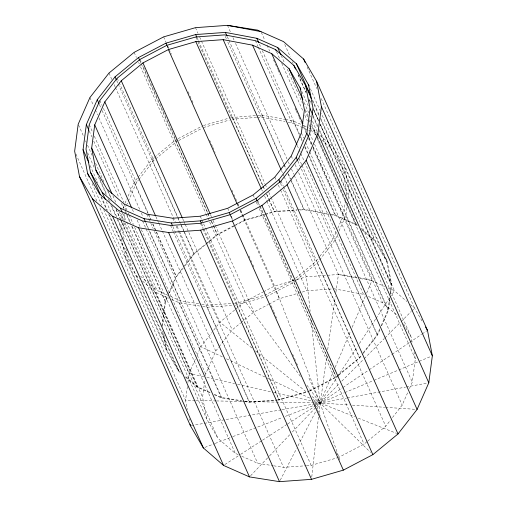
<?xml version="1.0" encoding="UTF-8"?>
<svg xmlns="http://www.w3.org/2000/svg" width="507" height="507" viewBox="0 0 507 507"><rect width="100%" height="100%" fill="white"/><g stroke="black" fill="none" stroke-linecap="round" stroke-linejoin="round"><path stroke-width="0.38" stroke-dasharray="2.54 1.9" d="M311.78 476.979L318.472 417.153M318.909 413.218L327.002 354.412M120.172 231.788L122.536 213.808M123.252 208.333L124.697 203.947M124.088 239.05L122.618 231.35L123.822 222.167M123.923 221.401L124.83 214.518M124.931 213.751L125.229 211.457M125.33 210.69L125.831 206.862M161.917 325.773L165.117 301.424L167.918 295.042M162.322 326.464L165.612 301.443L168.096 295.796M187.406 386.454L185.581 400.327L187.349 409.58M187.907 382.601L189.124 373.355L195.772 358.234M238.195 454.646L235.305 453.366L217.947 438.333L206.793 419.194L202.597 397.254L204.841 380.206M205.449 375.554L205.652 374.008L215.748 351.034L218.65 347.308M337.82 228.239L343.448 215.431L345.565 199.359M346.066 195.531L346.668 190.943L342.25 167.83L330.501 147.676L319.904 123.873M338.999 231.059L345.825 215.519L347.472 203.009M347.884 199.885L349.114 190.499L344.602 166.885L332.598 146.289L319.169 134.659M381.15 325.735L387.982 310.195L389.725 296.906M390.137 293.775L391.265 285.175L386.752 261.561L344.602 166.885M381.613 325.824L388.476 310.214L389.921 299.219M390.536 294.51L391.778 285.086L387.247 261.365L321.343 113.353M409.434 388.596L412.273 382.139L415.328 358.893L414.029 352.08M327.674 349.71L335.298 296.43M335.856 292.514L338.435 274.496L294.066 174.839M317.16 408.604L320.056 402.989L333.942 370.249M335.178 367.341L350.61 330.97M352.15 327.332L365.42 296.05M366.656 293.141L371.904 280.777L312.743 147.898M125.007 203.237L126.87 198.998M128.113 196.171L134.323 182.045L137.67 177.742M126.458 205.443L128.024 201.881M128.334 201.171L136.465 182.666L138.392 180.194M168.235 294.333L176.03 276.594L183.236 267.335M169.338 292.97L176.474 276.721L183.173 268.114M197.039 355.35L200.835 346.706L211.806 332.617M319.828 256.314L332.82 239.621L336.572 231.084M319.651 259.914L334.962 240.242L337.757 233.885M363.24 352.745L377.113 334.918L379.908 328.561M363.145 353.569L377.563 335.051L380.364 328.663M392.5 417.54L402.178 405.112L408.173 391.474M280.219 480.243L296.513 448.638M297.964 445.83L315.709 411.418M316.254 406.969L320.056 402.989L337.111 377.233M337.548 376.574L357.232 346.858M359.419 343.556L375.598 319.125M376.036 318.466L389.591 297.996M390.029 297.33L394.408 290.733L320.132 123.911M138.151 177.127L152.024 159.306L153.817 157.829M138.874 179.579L153.792 160.415L154.99 159.426M183.718 266.714L193.807 253.754L205.227 244.349M185.087 265.662L194.175 253.982L205.544 244.621M213.713 330.165L219.918 322.199L234.887 309.878M219.138 346.687L232.2 329.905L240.629 322.965M234.602 303.262L236.959 303.091L265.871 294.732L292.659 280.675L315.493 261.878L319.347 256.929M296.322 280.219L317.262 262.987L319.176 260.528M338.473 374.895L359.412 357.657L361.326 355.198M338.746 375.205L359.78 357.891L362.663 354.184M367.664 441.109L385.726 426.241L390.567 420.024M250.566 475.762L269.027 456.433M269.566 455.863L290.194 434.258M292.368 431.983L315.715 407.533M287.659 423.941L320.056 402.989L339.627 383.349M341.857 381.106L363.665 359.222M364.222 358.664L384.35 338.467M384.908 337.903L400.562 322.192M401.126 321.634L411.183 311.532M411.747 310.975L414.542 308.167L320.652 97.3M154.42 157.335L175.359 140.097L177.412 139.019M155.592 158.932L176.626 141.618L142.911 65.891M205.829 243.854L217.243 234.456L244.742 220.025L264.527 214.309M206.14 244.133L217.509 234.773L233.93 226.154M235.482 309.384L245.065 301.494L262.905 292.133M241.231 322.471L253.88 312.058L268.311 304.485M266.555 296.557L293.927 282.19L295.72 280.713M309.39 390.872L336.078 376.866L337.877 375.389M309.536 391.252L336.344 377.183L338.144 375.7M336.363 452.377L338.613 457.434L364.051 444.088L367.062 441.61M315.627 404.694L320.056 402.989L342.326 387.931M342.979 387.487L368.526 370.218M369.185 369.774L391.455 354.723M392.107 354.279L409.143 342.764M409.795 342.326L421.583 334.354M422.242 333.91L426.824 330.811M224.842 464.558L240.052 454.728M240.711 454.297L261.872 440.615M262.531 440.19L286.994 424.365M178.096 138.665L202.73 125.736M178.686 140.534L202.04 128.277M234.614 225.799L244.881 220.406L264.578 214.715M263.589 291.772L274.566 286.011L306.412 276.803L326.717 275.339M269.002 304.124L279.313 298.712L306.767 290.771L331.762 288.971M314.625 403.94L320.056 402.989L344.12 392.881M344.849 392.576L373.285 380.63M374.014 380.32L398.077 370.218M398.806 369.907L430.887 356.434M204.86 447.408L214.461 443.707M215.202 443.422L232.187 436.869M232.922 436.59L282.399 417.508M285.352 416.367L314.885 404.979M203.484 125.514L230.007 117.846M230.761 117.624L261.846 115.057L284.769 119.354M203.415 127.561L229.284 120.077M265.288 214.087L274.42 211.444L297.096 209.809M265.338 214.493L274.426 211.863L296.994 210.234M235.444 305.214L265.041 296.994M277.595 399.89L308.706 391.233M277.602 400.308L308.852 391.613M306.431 465.718L311.159 465.375L337.871 457.65M314.517 402.875L320.056 402.989L346.465 398.084M347.244 397.938L405.499 387.12M406.278 386.974L427.249 383.077M191.221 425.639L281.252 409.808M282.025 409.675L313.846 404.079M256.542 117.453L232.326 119.196L197.648 41.308M257.322 117.396L261.225 117.111L285.048 121.585M297.875 209.752L304.13 209.302L328.675 213.91M300.112 210.012L304.004 209.733L329.214 214.461M327.503 275.282L338.435 274.496L357.676 277.538M201.653 304.206L207.883 305.189L233.816 303.319M202.661 306.507L207.3 307.242L232.32 305.442M244.811 401.183L249.45 401.918L276.816 399.947M214.246 394.769L221.363 397.919L249.33 402.349L276.816 400.365M273.666 465.8L283.559 467.365L305.639 465.775M195.075 400.511L185.581 400.327L99.093 206.064M195.867 400.53L215.64 400.917M216.432 400.936L244.114 401.481M244.906 401.5L313.725 402.862M313.896 401.595L320.056 402.989L349.247 404.928M352.403 405.137L384.743 407.286M385.535 407.336L415.512 409.333M358.443 277.659L368.443 279.243L384.56 286.373M170.637 296.456L180.631 300.879L200.88 304.08M171.664 299.39L179.453 302.837L199.568 306.019M214.524 394.376L221.61 397.513L241.719 400.695M241.801 456.243L257.683 463.271L272.905 465.68M285.536 119.5L293.173 120.932L303.186 125.362M288.122 122.162L291.969 122.878L310.772 131.199M331.743 214.486L335.577 215.202L356.421 224.424L357.593 225.438M329.981 214.607L335.33 215.608L356.066 224.785L357.232 225.799M338.435 274.496L357.112 278.001M360.23 278.584L371.904 280.777M334.107 288.8L363.487 294.313L364.907 294.941M203.757 376.669L189.124 373.355L120.641 219.537M206.837 377.366L234.564 383.641M237.644 384.338L273.077 392.355M273.843 392.526L310.816 400.898M312.914 399.617L320.056 402.989L354.621 416.716M358.297 418.174L396.537 433.365M303.902 125.679L308.193 127.58M308.909 127.897L313.915 130.109L316.831 132.638M388.077 287.932L394.408 290.733L406.842 301.5M368.45 296.506L382.62 302.774L398.185 316.254M140.553 276.15L157.062 290.448L167.063 294.871M142.524 281.062L155.37 292.184L168.831 298.135M185.847 376.745L197.521 386.854L210.982 392.811M185.442 377.062L197.172 387.215L210.69 393.198M222.25 356.82L200.835 346.706L145.534 222.497M226.534 358.842L266.511 377.715M267.227 378.051L310.062 398.268M251.865 347.973L219.918 322.199L179.402 231.205M255.547 350.945L307.153 392.576M312.071 396.544L320.056 402.989L370.617 452.447M315.76 134.906L312.223 131.839L311.26 129.678M316.349 135.42L318.117 136.947M321.653 140.014L330.501 147.676M361.111 228.486L375.186 240.673L387.247 261.365M361.903 229.842L374.749 240.964L386.752 261.561M410.397 304.574L414.542 308.167L422.775 322.294M121.477 238.645L124.684 255.408L136.687 276.004L139.609 278.533M124.684 255.408L166.835 350.077L178.838 370.68L180.593 372.195M103.662 209.486L166.347 350.28L178.407 370.966L181.924 374.014M300.372 376.346L245.065 301.494L209.055 220.615M306.931 385.225L320.056 402.989L339.994 460.432M403.566 323.96L411.133 336.946L412.438 343.759M109.373 214.791L127.035 254.457L132.517 263.868M307.153 66.968L316.799 88.63M310.417 88.801L320.056 110.463M312.502 99.879L319.252 115.045M320.538 117.935L375.186 240.673M312.388 100.76L319.454 116.629M320.741 119.513L374.749 240.964M284.763 44.477L290.232 56.752M292.482 61.803L293.122 63.248M298.268 74.802L305.987 92.135M309.2 99.359L311.127 103.688M313.7 109.468L318.846 121.021M313.022 108.187L318.808 121.186M320.094 124.076L391.778 285.086M298.072 74.833L306.101 92.863M309.308 100.075L311.235 104.404M313.808 110.171L318.624 120.989M349.114 190.499L391.265 285.175M312.952 115.216L317.769 126.034M319.378 129.64L346.668 190.943M301.817 91.412L308.567 106.578M313.066 116.692L317.572 126.801M319.499 131.136L411.133 336.946M304.162 102.604L308.668 112.719M309.954 115.602L310.595 117.047M312.521 121.382L317.027 131.49M281.195 55.472L284.731 63.413M287.304 69.193L302.413 103.124M305.309 109.626L307.882 115.4M309.809 119.734L310.449 121.179M311.735 124.063L316.235 134.171M317.521 137.061L356.421 224.424M313.915 130.109L316.165 135.166M316.488 135.889L356.066 224.785M304.72 110.469L307.939 117.687M309.226 120.577L309.866 122.022M311.799 126.357L315.652 135.02M316.938 137.91L415.328 358.893M276.575 51.79L279.788 59.002M281.715 63.324L302.907 110.925M304.834 115.254L307.407 121.021M309.01 124.627L309.973 126.794M309.714 133.322L312.933 140.54M314.536 144.153L388.476 310.214M345.825 215.519L387.982 310.195M303.522 125.128L306.095 130.901M308.991 137.403L311.887 143.899M313.168 146.789L382.62 302.774M308.769 137.536L311.659 144.026M312.946 146.916L343.448 215.431M261.295 32.353L264.831 40.294M267.081 45.351L269.654 51.125M273.514 59.794L275.124 63.407M275.447 64.129L277.697 69.18M278.013 69.903L280.27 74.96M295.055 108.175L296.025 110.342M296.342 111.065L298.591 116.122M298.915 116.844L300.524 120.457M300.847 121.179L301.811 123.34M303.414 126.953L305.987 132.733M308.56 138.506L311.456 145.008M301.348 132.992L303.598 138.05M305.525 142.385L309.384 151.048M309.707 151.77L412.273 382.139M259.394 44.09L261.004 47.696M262.284 50.586L299.574 134.336M300.86 137.226L302.147 140.116M305.043 146.612L307.933 153.108M309.219 155.998L335.577 215.202M293.173 120.932L299.288 134.666M299.612 135.388L302.185 141.168M304.758 146.954L307.977 154.179M308.3 154.901L335.33 215.608M255.363 40.661L257.93 46.435M258.253 47.151L291.969 122.878M297.254 145.547L298.857 149.159M299.181 149.882L300.467 152.765M300.79 153.488L304.327 161.435M304.65 162.158L363.487 294.313M298.8 158.159L301.697 164.655M302.02 165.377L377.563 335.051M334.962 240.242L377.113 334.918M297.818 161.011L332.82 239.621M291.252 155.966L292.856 159.578M295.106 164.629L297.362 169.687M298.648 172.576L402.178 405.112M227.51 25.35L230.723 32.575M232.973 37.626L234.259 40.516M235.546 43.406L286.987 158.951M288.274 161.841L289.243 164.002M291.493 169.059L293.743 174.116M227.301 36.745L228.587 39.628M228.911 40.351L283.876 163.818M284.199 164.541L286.125 168.869M288.382 173.926L290.631 178.977M290.948 179.7L304.13 209.302M261.846 115.057L283.73 164.198M284.053 164.921L285.98 169.262M287.913 173.597L290.162 178.654M291.449 181.544L304.004 209.733M225.266 36.339L226.547 39.223M227.833 42.106L261.225 117.111M281.379 170.365L282.665 173.255M282.988 173.977L283.952 176.144M284.275 176.867L287.165 183.363M281.024 180.999L283.274 186.05M283.597 186.772L359.78 357.891M317.262 262.987L359.412 357.657M280.491 183.268L282.101 186.874M283.381 189.757L315.493 261.878M274.8 177.095L276.41 180.707M278.337 185.036L280.27 189.371M280.586 190.093L385.726 426.241M195.487 27.657L198.06 33.437M199.669 37.049L264.939 183.642M265.256 184.364L266.866 187.977M268.792 192.311L270.725 196.646M271.049 197.369L306.412 276.803L310.145 311.285M197.267 38.164L198.231 40.332M198.554 41.048L262.848 185.454M263.165 186.177L264.774 189.783M266.701 194.118L268.634 198.446M268.951 199.169L274.42 211.444M232.276 117.187L264.774 190.182M266.707 194.517L268.634 198.858M268.957 199.581L274.426 211.863M195.721 36.979L197.324 40.585M261.751 189.669L262.392 191.114M264.648 196.171L266.574 200.499M266.897 201.222L306.767 290.771M257.588 200.29L259.838 205.341M260.161 206.064L336.344 377.183M293.927 282.19L336.078 376.866M257.657 202.059L259.267 205.665M259.59 206.387L292.659 280.675M253.12 194.942L254.406 197.831M256.339 202.16L257.943 205.772M259.229 208.662L364.051 444.088M163.641 36.872L165.89 41.923M167.817 46.257L168.787 48.425M169.104 49.147L171.36 54.198M188.078 91.754L189.681 95.36M190.005 96.083L191.614 99.695M191.938 100.418L193.541 104.03M209.619 140.135L212.509 146.637M212.832 147.36L215.082 152.417M231.807 189.967L233.41 193.579M233.733 194.301L237.27 202.242M237.593 202.965L238.879 205.855M240.806 210.19L274.566 286.011L320.056 402.989L310.905 318.339M167.266 46.023L168.552 48.913M237.479 203.789L238.765 206.679M240.375 210.291L242.169 214.252M242.492 214.974L244.881 220.406M166.803 45.338L168.413 48.945M237.194 204.106L238.157 206.273M240.084 210.608L279.313 298.712M308.966 378.07L320.056 402.989M227.687 208.288L229.297 211.901M231.224 216.236L232.51 219.119M248.912 255.953L252.448 263.894M252.771 264.616L254.375 268.228M271.093 305.778L273.343 310.835M273.666 311.558L275.276 315.17M275.599 315.893L276.562 318.06M292.64 354.165L296.177 362.112M296.494 362.828L298.103 366.441M314.822 403.997L317.071 409.048M317.395 409.77L320.291 416.272M230.875 216.121L232.479 219.727M230.089 214.721L232.339 219.772M210.468 214.569L211.438 216.736M213.041 220.342L214.974 224.677M215.291 225.4L253.88 312.058M140.021 59.401L141.624 63.007M175.359 140.097L209.784 217.427M211.394 221.046L213.327 225.381M213.65 226.103L217.509 234.773M140.097 61.176L141.06 63.343M141.383 64.066L207.604 212.801M207.921 213.517L209.53 217.129M211.457 221.464L217.243 234.456M134.14 52.354L136.389 57.405M138.639 62.462L139.279 63.907M140.566 66.797L205.836 213.396M206.159 214.112L208.732 219.892M200.233 216.229L201.52 219.119M201.843 219.842L311.159 465.375M201.634 223.758L203.56 228.087M203.884 228.809L236.959 303.091M237.01 305.1L279.161 399.776M200.411 223.302L202.661 228.359M202.984 229.082L279.173 400.194M182.685 218.694L183.648 220.862M183.971 221.584L184.935 223.745M185.258 224.468L232.2 329.905M117.187 78.198L118.79 81.804M119.113 82.527L153.792 160.415M152.024 159.306L177.444 216.4M177.767 217.123L180.663 223.625M180.986 224.348L194.175 253.982M116.661 80.467L117.947 83.357M118.264 84.08L179.345 221.261M181.272 225.59L183.521 230.647M183.845 231.369L193.807 253.754M108.992 73.052L111.882 79.555M114.132 84.606L115.095 86.773M115.419 87.496L175.226 221.819M177.152 226.154L179.079 230.482M172.633 218.219L174.237 221.832M176.17 226.16L178.096 230.495M178.42 231.217L283.559 467.365M172.887 226.578L207.883 305.189M207.3 307.242L249.45 401.918M170.574 225.457L173.147 231.23M173.464 231.953L249.33 402.349M155.947 216.711L157.233 219.601M157.557 220.323L158.52 222.491M158.837 223.213L162.056 230.432M162.379 231.154L215.748 351.034M99.86 100.449L102.11 105.5M103.396 108.384L136.465 182.666M134.323 182.045L150.731 218.904M152.987 223.961L176.474 276.721M99.518 104.753L100.804 107.642M102.091 110.532L147.74 213.054M148.063 213.777L151.276 220.995M152.563 223.885L176.03 276.594M146.757 214.125L148.69 218.46M149.007 219.176L153.19 228.568M154.477 231.458L257.683 463.271M145.636 222.262L148.202 228.036M149.489 230.919L180.631 300.879M89.91 97.566L93.446 105.507M95.373 109.842L97.629 114.899M98.909 117.782L139.748 209.499M141.352 213.111L142.961 216.717M179.453 302.837L221.61 397.513M142.6 221.027L221.363 397.919M132.346 209.353L133.956 212.965M137.169 220.184L140.065 226.686M141.352 229.576L205.652 374.008M89.226 124.646L92.439 131.858M94.365 136.187L123.904 202.534M124.38 204.226L126.953 209.999M128.239 212.889L128.879 214.334M129.203 215.057L133.385 224.443M134.672 227.332L235.305 453.366M123.455 206.767L124.101 208.212M125.711 211.831L126.351 213.276M126.674 213.998L130.857 223.391M132.143 226.28L165.612 301.443M89.251 131.028L91.824 136.808M93.751 141.136L118.822 197.457M121.395 203.231L123.645 208.288M126.858 215.507L130.077 222.725M131.681 226.337L165.117 301.424M122.707 213.282L126.237 221.21M126.56 221.933L157.062 290.448M112.89 195.772L115.786 202.274M120.609 213.105L123.505 219.607M125.109 223.213L202.597 397.254M155.37 292.184L197.521 386.854M118.733 211.045L122.593 219.708M123.879 222.598L197.172 387.215M78.522 124.931L83.668 136.491M85.594 140.819L86.234 142.264M87.521 145.154L92.027 155.262M95.563 163.21L104.239 182.704M108.099 191.373L111.635 199.314M116.141 209.423L120.317 218.815M107.345 189.916L111.521 199.302M116.027 209.41L120.203 218.802M120.527 219.525L217.947 438.333M99.727 178.718L106.8 194.606M109.373 200.385L110.013 201.824M111.939 206.159L117.085 217.712M117.409 218.435L206.793 419.194M87.616 152.74L94.359 167.88M98.212 176.537L106.242 194.568M108.168 198.896L108.809 200.335M110.735 204.663L116.192 216.926M117.478 219.81L122.618 231.35M90.126 165.548L97.838 182.875M106.197 201.647L111.813 214.036M136.687 276.004L178.838 370.68M101.343 196.76L107.446 210.468M100.931 196.963L106.717 209.961M108.65 214.29L178.407 370.966M92.09 183.49L101.73 205.151M75.942 154.071L97.16 201.729M189.117 418.833L189.415 420.379M163.78 334.081L166.835 350.077M162.69 331.147L166.347 350.28M125.856 248.297L127.035 254.457"/><path stroke-width="0.76" d="M89.194 176.994L87.584 173.381L83.053 149.666L86.355 124.532L97.268 99.702L115.051 76.855L138.487 57.564L165.979 43.133L195.658 34.552L225.374 32.41L256.821 38.31L277.665 47.531L296.424 63.781L309.131 85.917M97.794 174.383L95.867 170.054L91.672 148.107L94.727 124.861L104.822 101.888L121.274 80.759L142.949 62.912L168.387 49.566L195.841 41.625L223.181 39.654L252.562 45.167L271.695 53.634L289.053 68.667L300.854 89.245M90.423 172.241L102.18 192.4L120.457 208.231L144.026 218.656L171.277 222.972L200.354 220.875L229.265 212.515L256.054 198.452L278.888 179.662L296.215 157.404L306.843 133.208L310.062 108.726L305.645 85.613L293.895 65.454L275.612 49.623L255.363 40.661L224.62 34.894L195.721 36.979L166.803 45.338L140.021 59.401L117.187 78.198L99.86 100.449L89.226 124.646L86.013 149.134L90.423 172.241L100.38 194.599M79.517 176.632L92.458 198.833L112.592 216.267L138.557 227.757L168.565 232.504L200.588 230.197L232.434 220.989L261.935 205.506L287.082 184.802L306.165 160.294L317.876 133.645L321.419 106.673L316.558 81.221L303.617 59.021L283.476 41.587L257.518 30.103L227.51 25.35L195.487 27.657L163.641 36.872L134.14 52.354L108.992 73.052L89.91 97.566L78.198 124.209L74.656 151.181L79.517 176.632L190.442 425.779L203.383 447.979L223.524 465.413L249.482 476.897L279.49 481.65L311.513 479.343L343.359 470.128L372.86 454.646L398.008 433.948L417.09 409.434L428.802 382.791L432.344 355.819L427.483 330.368L316.558 81.221M227.51 25.35L260.978 31.63M425.519 327.002L427.483 330.368M95.867 170.054L107.021 189.193L124.38 204.226L146.757 214.125L172.633 218.219L200.233 216.229L227.687 208.288L253.12 194.942L274.8 177.095L291.252 155.966L301.348 132.992L304.403 109.746L300.207 87.806M87.584 173.381L99.645 194.073L118.41 210.323L142.6 221.027L170.574 225.457L200.411 223.302L230.089 214.721L257.588 200.29L281.024 180.999L298.8 158.159L309.714 133.322L313.022 108.187L308.484 84.473M303.617 59.021L305.22 62.634M321.419 106.673L432.344 355.819M296.424 63.781L310.892 96.273M305.645 85.613L311.425 98.599M293.895 65.454L295.505 69.06M310.062 108.726L312.635 114.493M289.053 68.667L302.875 99.714M317.876 133.645L428.802 382.791M277.665 47.531L280.878 54.75M275.612 49.623L276.258 51.068M271.695 53.634L302.882 123.683M306.843 133.208L308.452 136.814M256.821 38.31L258.754 42.645M306.165 160.294L417.09 409.434M252.562 45.167L296.931 144.825M296.215 157.404L297.495 160.288M225.374 32.41L226.978 36.022M223.181 39.654L281.055 169.642M287.082 184.802L398.008 433.948M278.888 179.662L280.175 182.545M195.658 34.552L196.944 37.442M195.841 41.625L261.428 188.946M261.935 205.506L372.86 454.646M256.054 198.452L257.341 201.342M165.979 43.133L166.949 45.3M168.387 49.566L236.87 203.383M229.265 212.515L230.552 215.399M232.434 220.989L343.359 470.128M142.949 62.912L210.152 213.846M138.487 57.564L139.774 60.453M200.354 220.875L201.317 223.042M200.588 230.197L311.513 479.343M121.274 80.759L182.362 217.972M115.051 76.855L116.337 79.745M171.277 222.972L172.241 225.133M168.565 232.504L279.49 481.65M104.822 101.888L155.624 215.988M97.268 99.702L99.201 104.03M144.026 218.656L145.313 221.546M94.727 124.861L131.706 207.908M138.557 227.757L249.482 476.897M86.355 124.532L88.928 130.305M120.457 208.231L122.067 211.837M91.672 148.107L111.927 193.604M83.053 149.666L88.839 162.658M102.18 192.4L105.386 199.612M112.592 216.267L223.524 465.413M92.458 198.833L203.383 447.979M190.15 424.232L190.442 425.779"/></g></svg>
